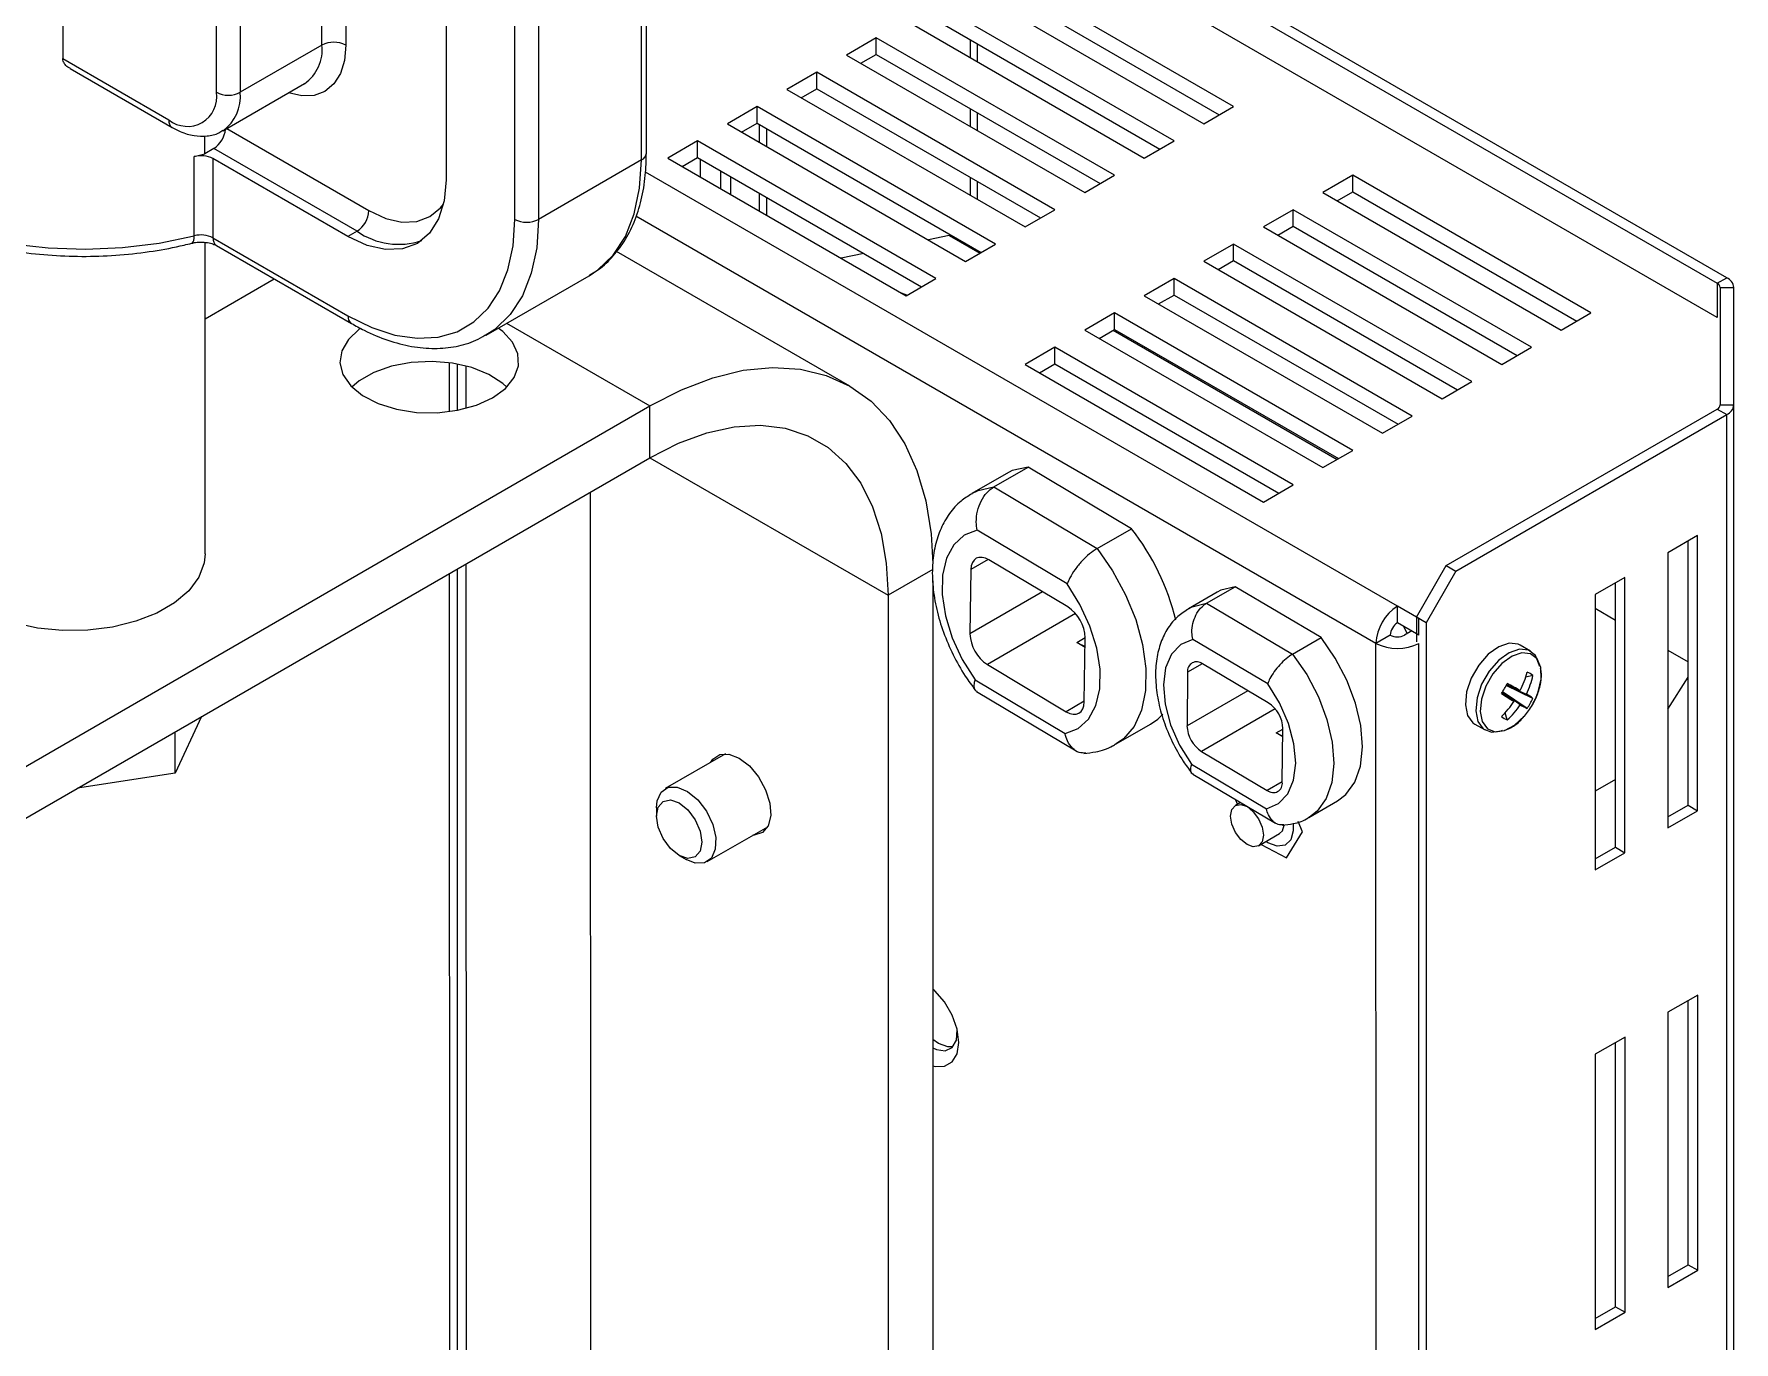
# Model space of a CAD drawing. Extents: x 12.3 to 108.7, y 1.1 to 80.4.
# Drawn here: x 76.82 to 81.87, y 13.63 to 17.52 of the extents above; entities that cross this region are included whole.
import ezdxf

# ---------------------------------------------------------------- set-up
doc = ezdxf.new("R2010")
doc.units = 0
doc.header["$MEASUREMENT"] = 0
doc.layers.add('OBJECT', color=7, linetype='CONTINUOUS')

msp = doc.modelspace()

# ---------------------------------------------------------------- linework, layer by layer
at = {"layer": 'OBJECT'}
for p, q in [((78.6235, 17.1418), (78.623, 20.0857)), ((78.6381, 17.1622), (78.6377, 20.1061)), ((78.0432, 20.0269), (78.0436, 17.083)), ((77.6752, 17.4826), (77.6748, 19.9463)), ((77.7456, 19.9463), (77.7459, 17.4826)), ((78.2473, 16.9654), (78.2468, 19.9093)), ((78.3176, 19.9093), (78.318, 16.9655)), ((77.362, 17.3425), (77.3616, 19.8063)), ((77.4323, 19.8063), (77.4327, 17.3426)), ((79.6208, 18.043), (81.8164, 16.7759)), ((81.8447, 16.7922), (79.6491, 18.0593)), ((81.8165, 16.6738), (79.6361, 17.932)), ((80.381, 17.3002), (79.6739, 17.7082)), ((76.9059, 17.6213), (76.9059, 17.4424)), ((79.5855, 17.6572), (80.2926, 17.2491)), ((79.6739, 17.6592), (80.3385, 17.2757)), ((80.2042, 17.1981), (79.4971, 17.6062)), ((79.4087, 17.5551), (80.1158, 17.1471)), ((79.4971, 17.5572), (80.1618, 17.1736)), ((77.6752, 17.4826), (77.4327, 17.3426)), ((79.3203, 17.5041), (79.2319, 17.4531)), ((80.0274, 17.0961), (79.3203, 17.5041)), ((79.3203, 17.4551), (79.3203, 17.5041)), ((79.5996, 17.445), (79.5996, 17.498)), ((79.6209, 17.4327), (79.6208, 17.4858)), ((76.9059, 17.4424), (77.2206, 17.2608)), ((76.9282, 17.4127), (77.2309, 17.2379)), ((79.2319, 17.4531), (79.939, 17.045)), ((79.2744, 17.4286), (79.3203, 17.4551)), ((79.3203, 17.4551), (79.985, 17.0716)), ((77.3809, 17.2281), (77.6234, 17.3681)), ((79.1435, 17.4021), (79.0551, 17.351)), ((79.8506, 16.994), (79.1435, 17.4021)), ((79.1435, 17.3531), (79.1435, 17.4021)), ((79.0551, 17.351), (79.7623, 16.943)), ((79.0976, 17.3265), (79.1435, 17.3531)), ((79.1435, 17.3531), (79.8082, 16.9695)), ((78.9668, 17.3), (78.8784, 17.249)), ((79.6739, 16.892), (78.9668, 17.3)), ((78.9668, 17.251), (78.9668, 17.3)), ((79.5997, 17.2409), (79.5997, 17.2939)), ((79.6209, 17.2286), (79.6209, 17.2817)), ((80.2926, 17.2491), (80.381, 17.3002)), ((77.3271, 17.1601), (77.3271, 17.213)), ((77.3927, 17.2349), (77.8146, 16.9914)), ((78.8784, 17.249), (79.5855, 16.8409)), ((78.9208, 17.2245), (78.9668, 17.251)), ((78.9668, 17.251), (79.6314, 16.8675)), ((78.974, 17.1938), (78.974, 17.2469)), ((78.9952, 17.1816), (78.9952, 17.2346)), ((77.354, 17.1756), (77.3271, 17.1601)), ((77.7792, 16.9302), (77.354, 17.1756)), ((78.79, 17.198), (78.7016, 17.1469)), ((79.4971, 16.7899), (78.79, 17.198)), ((78.79, 17.149), (78.79, 17.198)), ((80.1158, 17.1471), (80.2042, 17.1981)), ((77.2964, 16.9167), (77.2964, 17.1518)), ((77.3518, 17.1458), (77.3518, 16.9106)), ((77.7524, 16.9147), (77.3518, 17.1458)), ((78.6235, 17.1418), (78.318, 16.9655)), ((80.8671, 15.8177), (78.6353, 17.1056)), ((78.7016, 17.1469), (79.4087, 16.7389)), ((78.744, 17.1224), (78.79, 17.149)), ((78.79, 17.149), (79.4546, 16.7654)), ((78.7989, 17.0908), (78.7989, 17.1438)), ((78.8591, 17.0561), (78.859, 17.1091)), ((78.8873, 17.0928), (78.8873, 17.0397)), ((79.5997, 17.0368), (79.5997, 17.0898)), ((79.6209, 17.0245), (79.6209, 17.0776)), ((79.939, 17.045), (80.0274, 17.0961)), ((80.7345, 17.0961), (80.6461, 17.0451)), ((81.4416, 16.6881), (80.7345, 17.0961)), ((80.7345, 17.0471), (80.7345, 17.0961)), ((78.974, 16.9897), (78.974, 17.0428)), ((78.9952, 16.9775), (78.9952, 17.0305)), ((80.6461, 17.0451), (81.3532, 16.637)), ((80.6886, 17.0206), (80.7345, 17.0471)), ((80.7345, 17.0471), (81.3992, 16.6636)), ((80.8035, 15.7074), (78.6072, 16.9749)), ((79.7623, 16.943), (79.8506, 16.994)), ((80.5578, 16.9941), (80.4694, 16.943)), ((81.2649, 16.586), (80.5578, 16.9941)), ((80.5578, 16.9451), (80.5578, 16.9941)), ((77.3518, 16.9106), (77.7524, 16.6795)), ((77.7792, 16.9302), (77.7524, 16.9147)), ((79.5371, 16.9175), (79.4752, 16.9045)), ((79.5371, 16.9175), (79.6276, 16.8653)), ((80.4694, 16.943), (81.1765, 16.535)), ((80.5118, 16.9186), (80.5578, 16.9451)), ((80.5578, 16.9451), (81.2224, 16.5615)), ((77.3284, 15.973), (77.3283, 16.8969)), ((77.3622, 16.8877), (77.7628, 16.6566)), ((79.2421, 16.4707), (78.5494, 16.8704)), ((79.2834, 16.8642), (79.216, 16.8501)), ((79.5855, 16.8409), (79.6739, 16.892)), ((79.5997, 16.8814), (79.5997, 16.8857)), ((79.6209, 16.8691), (79.6209, 16.8735)), ((80.381, 16.892), (80.2926, 16.841)), ((81.0881, 16.484), (80.381, 16.892)), ((80.381, 16.843), (80.381, 16.892)), ((80.2926, 16.841), (80.9997, 16.4329)), ((80.335, 16.8165), (80.381, 16.843)), ((80.381, 16.843), (81.0456, 16.4595)), ((77.3283, 16.6702), (77.5337, 16.7888)), ((78.1626, 16.622), (78.4681, 16.7983)), ((79.4087, 16.7389), (79.4971, 16.7899)), ((80.2042, 16.79), (80.1158, 16.7389)), ((80.9113, 16.3819), (80.2042, 16.79)), ((80.2042, 16.741), (80.2042, 16.79)), ((81.8164, 16.7759), (81.8447, 16.7922)), ((81.8164, 16.7759), (81.8165, 16.6738)), ((81.8252, 16.7636), (81.8252, 16.4147)), ((81.8252, 16.7636), (81.8652, 16.7636)), ((81.8652, 16.4147), (81.8652, 16.7636)), ((81.866, 11.2311), (81.8652, 16.7636)), ((79.4114, 16.7404), (79.3951, 16.7467)), ((80.1158, 16.7389), (80.8229, 16.3309)), ((80.1583, 16.7144), (80.2042, 16.741)), ((80.2042, 16.741), (80.8689, 16.3574)), ((78.2233, 16.657), (78.6482, 16.4118)), ((80.0274, 16.6879), (79.939, 16.6369)), ((80.7345, 16.2799), (80.0274, 16.6879)), ((80.0274, 16.6389), (80.0274, 16.6879)), ((81.3532, 16.637), (81.4416, 16.6881)), ((79.939, 16.6369), (80.6461, 16.2288)), ((79.9815, 16.6124), (80.0274, 16.6389)), ((80.0236, 16.6367), (80.6883, 16.2532)), ((80.0274, 16.6389), (80.6921, 16.2554)), ((79.8506, 16.5859), (79.7623, 16.5348)), ((80.5578, 16.1778), (79.8506, 16.5859)), ((79.8507, 16.5369), (79.8506, 16.5859)), ((81.1765, 16.535), (81.2649, 16.586)), ((78.053, 16.5403), (78.053, 16.395)), ((78.0761, 16.5366), (78.0761, 16.3987)), ((78.1024, 16.5308), (78.1025, 16.4045)), ((79.7623, 16.5348), (80.4694, 16.1268)), ((79.8047, 16.5103), (79.8507, 16.5369)), ((79.8507, 16.5369), (80.5153, 16.1533)), ((80.9997, 16.4329), (81.0881, 16.484)), ((76.1026, 14.9423), (78.6482, 16.4118)), ((78.6482, 16.2583), (78.6482, 16.4118)), ((81.0121, 15.9381), (81.8164, 16.4025)), ((81.8164, 16.4025), (81.8447, 16.3862)), ((81.8252, 16.4147), (81.8652, 16.4147)), ((81.866, 10.8822), (81.8652, 16.4147)), ((80.8229, 16.3309), (80.9113, 16.3819)), ((81.0403, 15.9218), (81.8447, 16.3862)), ((81.8455, 10.8536), (81.8447, 16.3862)), ((76.1026, 14.7888), (78.6482, 16.2583)), ((78.6479, 16.2582), (79.3554, 15.8499)), ((80.6461, 16.2288), (80.7345, 16.2799)), ((79.7056, 16.2108), (79.6037, 16.152)), ((79.6693, 16.1716), (79.7712, 16.2304)), ((80.0777, 16.0475), (79.7712, 16.2304)), ((78.4716, 16.1563), (78.4723, 11.0278)), ((79.6693, 16.1716), (79.9759, 15.9887)), ((80.4694, 16.1268), (80.5578, 16.1778)), ((79.9759, 15.9887), (80.0777, 16.0475)), ((79.8872, 15.8836), (79.62, 16.043)), ((81.7581, 16.0274), (81.6697, 15.9764)), ((81.7299, 15.2272), (81.7298, 16.0111)), ((81.7582, 15.2108), (81.7581, 16.0274)), ((79.6529, 15.9562), (79.6011, 15.9264)), ((79.8888, 15.8155), (79.6546, 15.9552)), ((81.6697, 15.9764), (81.6698, 15.1598)), ((78.0531, 15.9147), (78.0536, 12.1134)), ((78.0762, 15.9281), (78.0767, 12.1216)), ((78.1025, 15.9433), (78.1031, 12.0848)), ((79.4883, 15.9266), (79.3554, 15.8499)), ((79.6011, 15.9264), (79.5983, 15.7359)), ((80.9237, 15.785), (81.0121, 15.9381)), ((81.0403, 15.9218), (80.952, 15.7687)), ((81.0121, 15.9381), (81.0403, 15.9218)), ((81.5424, 15.9029), (81.454, 15.8519)), ((81.5425, 15.0863), (81.5424, 15.9029)), ((79.3554, 15.8499), (79.3562, 10.4912)), ((79.4883, 15.8932), (79.489, 11.5682)), ((79.8137, 15.8603), (79.5983, 15.7359)), ((80.3317, 15.8593), (80.2468, 15.8103)), ((80.3005, 15.8266), (80.3854, 15.8755)), ((80.6408, 15.7244), (80.3854, 15.8755)), ((81.454, 15.8519), (81.4542, 15.0353)), ((81.5143, 15.1026), (81.5141, 15.8866)), ((79.9119, 15.7955), (79.6501, 15.6443)), ((80.3005, 15.8266), (80.556, 15.6754)), ((80.9307, 15.7809), (80.8671, 15.8177)), ((80.8671, 15.7687), (80.8671, 15.8177)), ((81.454, 15.8113), (81.5142, 15.7766)), ((80.9308, 15.7319), (80.8671, 15.7687)), ((80.884, 15.7589), (80.8959, 15.7363)), ((80.9096, 15.7442), (80.8883, 15.7319)), ((80.952, 15.7687), (80.9237, 15.785)), ((80.9237, 15.785), (80.9237, 15.7115)), ((80.9308, 15.7319), (80.9307, 15.7809)), ((80.952, 15.7687), (80.9528, 10.4403)), ((79.9156, 15.71), (79.9405, 15.7243)), ((79.9401, 15.6954), (79.9156, 15.71)), ((79.9156, 15.71), (79.9401, 15.6979)), ((79.9377, 15.5334), (79.9405, 15.7239)), ((80.4823, 15.5875), (80.2597, 15.7193)), ((80.556, 15.6754), (80.6408, 15.7244)), ((80.8459, 15.7319), (80.8035, 15.7074)), ((80.8042, 10.526), (80.8035, 15.7074)), ((80.9315, 10.526), (80.9308, 15.7074)), ((81.2623, 15.6841), (81.2316, 15.7018)), ((79.6501, 15.6443), (79.8842, 15.5046)), ((80.2876, 15.6468), (80.2443, 15.6218)), ((80.4839, 15.5307), (80.2887, 15.6462)), ((81.6697, 15.6868), (81.7299, 15.6521)), ((79.6135, 15.599), (79.8807, 15.4396)), ((80.2443, 15.6218), (80.2426, 15.4628)), ((81.2693, 15.6123), (81.2479, 15.6072)), ((81.6698, 15.512), (81.7299, 15.6073)), ((79.6183, 15.5641), (79.9132, 15.3881)), ((80.4228, 15.5668), (80.2426, 15.4628)), ((81.1781, 15.5621), (81.2133, 15.5354)), ((81.2317, 15.5248), (81.179, 15.5635)), ((81.2522, 15.5143), (81.1793, 15.564)), ((81.2693, 15.544), (81.1898, 15.5823)), ((81.1901, 15.5828), (81.25, 15.5566)), ((81.2316, 15.5672), (81.1909, 15.5842)), ((77.3174, 15.4901), (77.2397, 15.3226)), ((79.9377, 15.5355), (79.8842, 15.5046)), ((80.5044, 15.5126), (80.2859, 15.3865)), ((81.1931, 15.4802), (81.1867, 15.5012)), ((81.2443, 15.4918), (81.256, 15.5067)), ((77.2397, 15.3226), (77.2397, 15.4452)), ((80.0327, 15.4089), (80.1345, 15.4677)), ((80.5072, 15.4415), (80.5271, 15.4531)), ((80.5269, 15.4299), (80.5072, 15.4415)), ((80.5072, 15.4415), (80.5269, 15.4319)), ((80.5254, 15.2954), (80.5272, 15.4544)), ((81.0967, 15.468), (81.1273, 15.4503)), ((78.8731, 15.3799), (78.6939, 15.2765)), ((80.2556, 15.3485), (80.4783, 15.2167)), ((80.2859, 15.3865), (80.481, 15.271)), ((77.2397, 15.3226), (76.9495, 15.2777)), ((80.2599, 15.3192), (80.5057, 15.1737)), ((80.5254, 15.2967), (80.481, 15.271)), ((81.5142, 15.3039), (81.4541, 15.2692)), ((80.3858, 15.2446), (80.3921, 15.2297)), ((80.6043, 15.1911), (80.6891, 15.24)), ((78.668, 15.2192), (78.668, 15.1949)), ((80.4017, 15.2352), (80.3862, 15.2263)), ((81.6698, 15.1925), (81.7299, 15.2272)), ((81.6698, 15.1598), (81.7582, 15.2108)), ((81.7299, 15.2272), (81.7582, 15.2108)), ((78.8189, 15.06), (78.9981, 15.1634)), ((80.4552, 15.1068), (80.5175, 15.1427)), ((80.5174, 15.1427), (80.5175, 15.1427)), ((80.5376, 15.0714), (80.5849, 15.1485)), ((80.5849, 15.1485), (80.5724, 15.1783)), ((80.4626, 15.111), (80.5376, 15.0714)), ((80.4829, 15.1155), (80.4768, 15.1193)), ((81.4542, 15.0679), (81.5143, 15.1026)), ((81.4542, 15.0353), (81.5425, 15.0863)), ((81.5143, 15.1026), (81.5425, 15.0863)), ((78.7354, 15.0783), (78.7564, 15.0661)), ((79.494, 14.6771), (79.4885, 14.6807)), ((81.7583, 14.6637), (81.6699, 14.6127)), ((81.7301, 13.8634), (81.73, 14.6474)), ((81.7584, 13.8471), (81.7583, 14.6637)), ((81.6699, 14.6127), (81.67, 13.7961)), ((79.5055, 14.52), (79.4885, 14.5321)), ((81.5426, 14.5392), (81.4542, 14.4882)), ((81.5428, 13.7226), (81.5426, 14.5392)), ((81.4542, 14.4882), (81.4544, 13.6716)), ((81.5145, 13.7389), (81.5143, 14.5229)), ((81.67, 13.8287), (81.7301, 13.8634)), ((81.67, 13.7961), (81.7584, 13.8471)), ((81.7301, 13.8634), (81.7584, 13.8471)), ((81.4544, 13.7042), (81.5145, 13.7389)), ((81.5145, 13.7389), (81.5428, 13.7226)), ((81.4544, 13.6716), (81.5428, 13.7226))]:
    msp.add_line(p, q, dxfattribs=at)
at = {"layer": 'OBJECT', "flags": 128}
for points in [[(77.7459, 17.4826), (77.7419, 17.4371), (77.7298, 17.3981), (77.7102, 17.3671), (77.6838, 17.3452), (77.6517, 17.3333), (77.615, 17.3318), (77.5759, 17.3406)], [(76.1485, 17.3494), (76.1516, 17.3084), (76.1687, 17.2451), (76.2004, 17.1838), (76.2463, 17.1255), (76.3053, 17.0713), (76.3764, 17.0223), (76.4584, 16.9792), (76.5498, 16.9429), (76.6488, 16.9141), (76.7536, 16.8932), (76.8623, 16.8807), (76.973, 16.8768), (77.0836, 16.8816), (77.1921, 16.895), (77.2964, 16.9167)], [(78.4681, 16.7983), (78.494, 16.8155), (78.5393, 16.8593), (78.5756, 16.915), (78.602, 16.9816), (78.6181, 17.0578), (78.6235, 17.1418)], [(78.0436, 17.083), (78.038, 17.0206), (78.0215, 16.967), (77.9946, 16.9244), (77.9583, 16.8943), (77.9142, 16.8779), (77.8638, 16.8759), (77.8092, 16.8883), (77.7524, 16.9147)], [(77.8146, 16.9914), (77.8645, 16.9683), (77.9125, 16.9574), (77.9568, 16.9592), (77.9956, 16.9735), (78.0274, 17), (78.036, 17.011)], [(77.7524, 16.6795), (77.8228, 16.6446), (77.8918, 16.6221), (77.958, 16.6125), (78.02, 16.6158), (78.0765, 16.632), (78.1264, 16.6609), (78.1688, 16.7017), (78.2026, 16.7538), (78.2273, 16.816), (78.2423, 16.887), (78.2473, 16.9654)], [(78.318, 16.9655), (78.3126, 16.8814), (78.2965, 16.8053), (78.2701, 16.7387), (78.2339, 16.6829), (78.1885, 16.6391), (78.16, 16.6205)], [(77.2886, 16.8946), (77.2905, 16.8955), (77.293, 16.8984), (77.2949, 16.903), (77.296, 16.9092), (77.2964, 16.9167)], [(77.7895, 16.642), (77.7858, 16.6394), (77.7535, 16.6091), (77.7341, 16.5754), (77.7287, 16.5399), (77.7376, 16.5047), (77.7604, 16.4717), (77.7957, 16.4425), (77.8418, 16.4189), (77.8961, 16.402), (77.9556, 16.3928), (78.0172, 16.3918), (78.0776, 16.399), (78.1335, 16.414), (78.1818, 16.4361)], [(78.1818, 16.4361), (78.2201, 16.464), (78.2461, 16.4962), (78.2586, 16.5311), (78.2568, 16.5666), (78.2408, 16.601), (78.2116, 16.6323), (78.1981, 16.6425)], [(78.2239, 16.4677), (78.2116, 16.4788), (78.1706, 16.5054), (78.1201, 16.5258), (78.0628, 16.5389), (78.0018, 16.5441), (77.9404, 16.541), (77.8819, 16.5298), (77.8294, 16.5111), (77.7858, 16.4859), (77.7643, 16.4676)], [(78.6482, 16.4118), (78.7422, 16.46), (78.8351, 16.4954), (78.9256, 16.5176), (79.0127, 16.5262), (79.0951, 16.5211), (79.1719, 16.5025), (79.2422, 16.4706), (79.305, 16.4257), (79.3595, 16.3685), (79.4051, 16.2995), (79.4412, 16.2198), (79.4672, 16.1304), (79.483, 16.0322), (79.4882, 15.9429)], [(78.6482, 16.2583), (78.7334, 16.3016), (78.8174, 16.3323), (78.8989, 16.35), (78.9768, 16.3545), (79.0499, 16.3456), (79.1171, 16.3236), (79.1775, 16.2888), (79.2302, 16.2415), (79.2744, 16.1826), (79.3094, 16.1129), (79.3348, 16.0335), (79.3502, 15.9454), (79.3554, 15.8499)], [(79.7712, 16.2304), (79.7241, 16.2198), (79.7056, 16.2108)], [(79.6039, 16.1521), (79.6223, 16.161), (79.6693, 16.1716)], [(79.62, 16.043), (79.5812, 16.0281), (79.5501, 16), (79.5283, 15.96), (79.5167, 15.9099), (79.5158, 15.852), (79.5258, 15.7891), (79.5461, 15.724), (79.5757, 15.6596), (79.6135, 15.599)], [(77.3284, 15.973), (77.3256, 15.9459), (77.3097, 15.9036), (77.2801, 15.8637), (77.238, 15.8278), (77.1849, 15.7972), (77.1227, 15.7728), (77.0537, 15.7558), (76.9803, 15.7466), (76.9052, 15.7455), (76.8312, 15.7527), (76.7608, 15.7678), (76.6967, 15.7904), (76.6411, 15.8195), (76.5961, 15.8542), (76.5633, 15.8932), (76.5439, 15.9351), (76.5384, 15.9729)], [(79.6546, 15.9552), (79.6443, 15.9602), (79.6344, 15.9626), (79.6252, 15.9625), (79.6172, 15.9597), (79.6105, 15.9545), (79.6055, 15.947), (79.6023, 15.9375), (79.6011, 15.9264)], [(79.9759, 15.9887), (80.0218, 15.9226), (80.0605, 15.8514), (80.0905, 15.7777), (80.1108, 15.704), (80.1206, 15.6331), (80.1197, 15.5675), (80.1079, 15.5094), (80.0859, 15.4611), (80.0542, 15.4242), (80.0325, 15.4088)], [(79.8807, 15.4396), (79.9195, 15.4545), (79.9505, 15.4826), (79.9724, 15.5226), (79.984, 15.5727), (79.9848, 15.6305), (79.9749, 15.6935), (79.9546, 15.7586), (79.9249, 15.823), (79.8872, 15.8836)], [(80.3854, 15.8755), (80.3427, 15.8649), (80.3317, 15.8593)], [(80.245, 15.8092), (80.2578, 15.8159), (80.3005, 15.8266)], [(80.2597, 15.7193), (80.2238, 15.7043), (80.1964, 15.6755), (80.1791, 15.6347), (80.1728, 15.5841), (80.1779, 15.5268), (80.1941, 15.4661), (80.2206, 15.4055), (80.2556, 15.3485)], [(80.6891, 15.24), (80.7136, 15.2587), (80.7403, 15.2955), (80.7571, 15.3434), (80.7632, 15.4001), (80.7584, 15.4633), (80.7428, 15.5302), (80.7173, 15.598), (80.6828, 15.6636), (80.6408, 15.7244)], [(81.2316, 15.7018), (81.2258, 15.7047), (81.1988, 15.7077), (81.1681, 15.6973), (81.1369, 15.6749), (81.1087, 15.6426), (81.0864, 15.6041), (81.0726, 15.5636), (81.0688, 15.5253), (81.0752, 15.4935), (81.0913, 15.4716), (81.0967, 15.468)], [(80.556, 15.6754), (80.5979, 15.6147), (80.6324, 15.549), (80.658, 15.4812), (80.6735, 15.4143), (80.6783, 15.3511), (80.6722, 15.2944), (80.6554, 15.2466), (80.6287, 15.2097), (80.6061, 15.1921)], [(81.2889, 15.64), (81.2882, 15.6438), (81.2768, 15.671), (81.2565, 15.687), (81.2295, 15.6899), (81.1988, 15.6796), (81.1676, 15.6571), (81.1393, 15.6249), (81.1171, 15.5864), (81.1033, 15.5459), (81.0994, 15.5076), (81.1059, 15.4758), (81.122, 15.4539), (81.146, 15.4443), (81.1752, 15.448), (81.1789, 15.4493)], [(81.2778, 15.5445), (81.2852, 15.5633), (81.2938, 15.6014), (81.2925, 15.6353), (81.2816, 15.6612), (81.2623, 15.6764), (81.2365, 15.6793), (81.2072, 15.6695), (81.1774, 15.648), (81.1505, 15.6173), (81.1293, 15.5806), (81.1162, 15.5419), (81.1125, 15.5054), (81.1186, 15.4751), (81.134, 15.4542), (81.1569, 15.445), (81.1848, 15.4486), (81.2147, 15.4644), (81.2434, 15.4909), (81.2443, 15.4918)], [(80.4783, 15.2167), (80.5141, 15.2318), (80.5415, 15.2605), (80.5589, 15.3014), (80.5652, 15.3519), (80.5601, 15.4092), (80.5438, 15.47), (80.5174, 15.5306), (80.4823, 15.5875)], [(79.8842, 15.5046), (79.8945, 15.4996), (79.9044, 15.4972), (79.9136, 15.4973), (79.9217, 15.5), (79.9283, 15.5053), (79.9334, 15.5128), (79.9365, 15.5223), (79.9377, 15.5334)], [(80.1345, 15.4677), (80.156, 15.4829), (80.1704, 15.4969)], [(78.8291, 15.3545), (78.8351, 15.3634), (78.856, 15.3775), (78.8832, 15.3788), (78.9136, 15.3671)], [(78.9136, 15.3671), (78.944, 15.3437), (78.9711, 15.3111), (78.992, 15.2728), (79.0044, 15.2331), (79.007, 15.1961), (78.9994, 15.166), (78.9825, 15.1459), (78.9582, 15.138), (78.9541, 15.138)], [(78.668, 15.2192), (78.6701, 15.2401), (78.6819, 15.2661), (78.7026, 15.2803), (78.7299, 15.2809), (78.7603, 15.2679), (78.7903, 15.243)], [(78.7612, 15.213), (78.783, 15.1835), (78.7976, 15.1499), (78.8028, 15.1172), (78.7976, 15.0904), (78.783, 15.0736), (78.7612, 15.0693), (78.7354, 15.0783), (78.7096, 15.0991), (78.6878, 15.1286), (78.6732, 15.1622), (78.668, 15.195), (78.6732, 15.2218), (78.6878, 15.2386), (78.7096, 15.2428), (78.7354, 15.2338), (78.7612, 15.213)], [(78.7903, 15.243), (78.8162, 15.209), (78.8348, 15.1701), (78.8441, 15.1309), (78.8427, 15.0963), (78.831, 15.0703), (78.8102, 15.0562), (78.783, 15.0555), (78.7564, 15.0661)], [(80.4207, 15.1102), (80.402, 15.1252), (80.3862, 15.1466), (80.3756, 15.171), (80.3719, 15.1947), (80.3756, 15.2141), (80.3862, 15.2263), (80.402, 15.2294), (80.4207, 15.2229), (80.4393, 15.2078), (80.4552, 15.1865), (80.4658, 15.1621), (80.4695, 15.1384), (80.4658, 15.1189), (80.4552, 15.1068), (80.4394, 15.1037), (80.4207, 15.1102)], [(80.5575, 15.1716), (80.5579, 15.1511), (80.5503, 15.1248), (80.5337, 15.1089), (80.5101, 15.1056), (80.4829, 15.1155)], [(80.5174, 15.1427), (80.5261, 15.1514), (80.5313, 15.1676)], [(79.4886, 14.4535), (79.4947, 14.452), (79.5232, 14.4524), (79.5458, 14.4654), (79.5603, 14.4899), (79.5653, 14.5235), (79.5603, 14.5629), (79.5457, 14.6041), (79.5231, 14.6433), (79.4946, 14.6765), (79.4885, 14.6821)], [(79.4886, 14.5069), (79.4995, 14.502), (79.5253, 14.4987), (79.5457, 14.5084), (79.5581, 14.5299), (79.5606, 14.5603), (79.5605, 14.562)], [(79.5479, 14.5106), (79.5327, 14.5102), (79.5055, 14.52)]]:
    msp.add_lwpolyline(points, dxfattribs=at)
at = {"layer": 'OBJECT'}
for centre, radius, start, end in [((77.5527, 17.469), 0.1233, 305.0159, 6.3096), ((77.7106, 17.4143), 0.0769, 62.6204, 117.3905), ((77.2758, 17.3285), 0.0873, 230.8134, 9.231), ((77.3973, 17.4108), 0.0769, 242.6206, 297.3917), ((77.3072, 17.3303), 0.1261, 306.1077, 5.5941), ((77.2444, 17.2578), 0.024, 172.7577, 235.964), ((77.3119, 17.2409), 0.0777, 302.791, 354.0629), ((77.0069, 18.2951), 1.1794, 284.2062, 285.7526), ((78.6133, 17.1646), 0.0249, 294.09, 354.5889), ((77.3162, 17.0763), 0.0781, 62.8849, 104.7235), ((77.7378, 16.9949), 0.0768, 302.6067, 357.4048), ((78.2826, 17.0337), 0.0769, 242.6194, 297.3929), ((77.3162, 16.8411), 0.0781, 62.8849, 104.7235), ((77.3763, 16.9079), 0.0246, 173.6353, 235.072), ((77.9021, 17.1049), 0.2136, 234.8788, 288.9031), ((81.8102, 16.7621), 0.0151, 5.6946, 65.6374), ((81.8302, 16.7601), 0.0352, 5.6963, 65.6367), ((77.7774, 16.677), 0.0252, 174.3918, 234.3009), ((81.8102, 16.4162), 0.0151, 294.3734, 354.3013), ((81.8302, 16.4182), 0.0352, 294.3742, 354.3001), ((79.5176, 15.6073), 0.7124, 13.7045, 38.1637), ((79.8263, 15.7198), 0.1143, 2.044, 56.8432), ((80.9416, 15.7012), 0.1383, 122.6063, 177.405), ((80.892, 15.7298), 0.0461, 122.6067, 177.4049), ((79.7126, 15.74), 0.1143, 182.0442, 236.843), ((80.8671, 15.8303), 0.1384, 242.6195, 297.3918), ((80.8671, 15.7729), 0.0461, 242.6197, 297.391), ((80.2712, 15.6255), 0.0271, 49.5689, 187.9613), ((80.9789, 15.6928), 0.2822, 333.5555, 345.4988), ((81.0254, 15.6656), 0.2496, 334.1049, 347.6728), ((81.2062, 15.5227), 0.1096, 54.8185, 65.1708), ((80.5045, 15.9657), 0.7854, 328.7564, 331.2548), ((82.0358, 16.9138), 1.6051, 237.6086, 239.1753), ((80.4531, 14.1731), 1.5967, 60.8175, 62.3924), ((81.1358, 15.36), 0.2273, 54.0213, 59.8349), ((81.0801, 15.6334), 0.2093, 325.3123, 334.699), ((81.0766, 15.6354), 0.2208, 330.0057, 335.6833), ((80.432, 15.4508), 0.0953, 2.1893, 56.9835), ((80.978, 15.6914), 0.2823, 314.5147, 326.4542), ((81.2391, 15.5797), 0.1097, 234.8229, 245.1664), ((81.0249, 15.6647), 0.2497, 312.3404, 325.9053), ((81.3455, 15.7232), 0.2288, 240.1583, 245.9341), ((81.0766, 15.6354), 0.2208, 324.3391, 330.0057), ((80.3378, 15.4664), 0.0953, 182.1889, 236.9842), ((80.4986, 15.2917), 0.0271, 229.5679, 7.9618)]:
    msp.add_arc(centre, radius, start, end, dxfattribs=at)
for points, knots in [([(76.9284, 17.4131), (76.9271, 17.4137), (76.9209, 17.4163), (76.9133, 17.4238), (76.9068, 17.4336), (76.9062, 17.4398), (76.9059, 17.4424)], [0, 0, 0, 0, 0.097558, 0.48119, 0.77718, 1, 1, 1, 1]), ([(76.149, 17.3624), (76.1489, 17.3618), (76.1459, 17.3408), (76.1515, 17.2987), (76.1667, 17.2381), (76.1953, 17.1794), (76.235, 17.1236), (76.286, 17.0711), (76.3476, 17.0228), (76.4188, 16.9794), (76.4986, 16.9418), (76.5854, 16.9104), (76.6779, 16.8857), (76.7746, 16.8681), (76.8742, 16.8576), (76.9752, 16.8545), (77.0761, 16.8587), (77.1735, 16.8701), (77.2439, 16.8836), (77.281, 16.8927), (77.2886, 16.8946)], [0, 0, 0, 0, 0.001682, 0.060966, 0.12004, 0.179474, 0.239787, 0.301098, 0.363188, 0.425715, 0.488393, 0.551031, 0.613582, 0.676046, 0.738444, 0.800806, 0.863167, 0.925555, 0.984744, 1, 1, 1, 1]), ([(77.2309, 17.2379), (77.2388, 17.2338), (77.2599, 17.2225), (77.2948, 17.2123), (77.3337, 17.2114), (77.3635, 17.2174), (77.3771, 17.2271), (77.3808, 17.2297)], [0, 0, 0, 0, 0.157872, 0.4227455, 0.672053, 0.9108526, 1, 1, 1, 1]), ([(78.4706, 16.8015), (78.4771, 16.8049), (78.5012, 16.8176), (78.536, 16.8505), (78.5738, 16.8989), (78.6032, 16.9567), (78.6242, 17.0226), (78.6361, 17.0915), (78.6375, 17.14), (78.6381, 17.1622)], [0, 0, 0, 0, 0.058673, 0.215811, 0.373244, 0.532858, 0.695454, 0.860625, 1, 1, 1, 1]), ([(77.2886, 16.8946), (77.2924, 16.8954), (77.3022, 16.8976), (77.3204, 16.8984), (77.3397, 16.8962), (77.3542, 16.8919), (77.3599, 16.889), (77.3622, 16.8877)], [0, 0, 0, 0, 0.152747, 0.388939, 0.63451, 0.849155, 1, 1, 1, 1]), ([(77.7628, 16.6566), (77.7752, 16.6497), (77.8112, 16.6298), (77.8712, 16.605), (77.9413, 16.5866), (78.0094, 16.5803), (78.0735, 16.5869), (78.1239, 16.6007), (78.1501, 16.6164), (78.1588, 16.6216)], [0, 0, 0, 0, 0.088923, 0.257309, 0.425741, 0.593034, 0.757875, 0.919337, 1, 1, 1, 1]), ([(79.6045, 16.1512), (79.5933, 16.1444), (79.5676, 16.1289), (79.5364, 16.0932), (79.5107, 16.0484), (79.4937, 15.9967), (79.4857, 15.9387), (79.4872, 15.8752), (79.4983, 15.8082), (79.5185, 15.7401), (79.5474, 15.6734), (79.5795, 15.6153), (79.604, 15.5823), (79.6141, 15.5686)], [0, 0, 0, 0, 0.067845, 0.154525, 0.241773, 0.332235, 0.427266, 0.526286, 0.627293, 0.728278, 0.828852, 0.929216, 1, 1, 1, 1]), ([(79.62, 16.043), (79.62, 16.0432), (79.6182, 16.0509), (79.6162, 16.0696), (79.6195, 16.0997), (79.6306, 16.13), (79.6476, 16.156), (79.6621, 16.1664), (79.6693, 16.1716)], [0, 0, 0, 0, 0.003688, 0.169181, 0.38348, 0.590872, 0.795386, 1, 1, 1, 1]), ([(79.9759, 15.9887), (79.9682, 15.9837), (79.953, 15.9738), (79.9299, 15.9514), (79.9096, 15.9266), (79.8952, 15.9031), (79.8891, 15.8893), (79.8872, 15.8837), (79.8872, 15.8836)], [0, 0, 0, 0, 0.2046146, 0.409128, 0.6165183, 0.8308204, 0.9963134, 1, 1, 1, 1]), ([(80.2445, 15.8082), (80.233, 15.8004), (80.2088, 15.7841), (80.1815, 15.7479), (80.1614, 15.7045), (80.1502, 15.6545), (80.1481, 15.5987), (80.1555, 15.5386), (80.1722, 15.4765), (80.1977, 15.4153), (80.2262, 15.3634), (80.2478, 15.3344), (80.2563, 15.323)], [0, 0, 0, 0, 0.0863289, 0.1813973, 0.2780581, 0.3793878, 0.4861831, 0.596582, 0.7077179, 0.818439, 0.9288981, 1, 1, 1, 1]), ([(80.2597, 15.7193), (80.2596, 15.7194), (80.2582, 15.7259), (80.2564, 15.7415), (80.2591, 15.7666), (80.2683, 15.7919), (80.2824, 15.8135), (80.2945, 15.8222), (80.3005, 15.8266)], [0, 0, 0, 0, 0.003688, 0.169182, 0.383482, 0.590873, 0.795386, 1, 1, 1, 1]), ([(80.556, 15.6754), (80.5496, 15.6712), (80.5369, 15.6629), (80.5178, 15.6443), (80.5009, 15.6235), (80.4889, 15.6039), (80.4839, 15.5923), (80.4824, 15.5876), (80.4823, 15.5875)], [0, 0, 0, 0, 0.2046142, 0.409129, 0.616516, 0.8308199, 0.9963121, 1, 1, 1, 1]), ([(79.6135, 15.599), (79.6134, 15.5989), (79.6115, 15.5933), (79.6092, 15.5817), (79.6107, 15.5693), (79.6168, 15.5662), (79.6189, 15.5651)], [0, 0, 0, 0, 0.007348, 0.337225, 0.764393, 1, 1, 1, 1]), ([(81.2678, 15.5251), (81.2712, 15.5314), (81.2811, 15.5497), (81.2916, 15.5819), (81.2966, 15.613), (81.2931, 15.6285), (81.292, 15.6334)], [0, 0, 0, 0, 0.1744326, 0.5069265, 0.843072, 1, 1, 1, 1]), ([(81.1859, 15.4493), (81.1932, 15.4523), (81.2106, 15.4596), (81.2308, 15.4756), (81.2414, 15.4894), (81.2438, 15.4926)], [0, 0, 0, 0, 0.358665, 0.853581, 1, 1, 1, 1]), ([(79.9422, 15.3817), (79.9354, 15.3818), (79.9209, 15.382), (79.9018, 15.395), (79.888, 15.415), (79.8824, 15.4317), (79.8807, 15.4394), (79.8807, 15.4396)], [0, 0, 0, 0, 0.238332, 0.505672, 0.781916, 0.995247, 1, 1, 1, 1]), ([(79.9364, 15.3808), (79.9482, 15.3821), (79.9776, 15.3853), (80.0108, 15.3951), (80.0286, 15.4075), (80.0319, 15.4098)], [0, 0, 0, 0, 0.352416, 0.880905, 1, 1, 1, 1]), ([(80.2556, 15.3485), (80.2556, 15.3484), (80.254, 15.3437), (80.2521, 15.334), (80.2534, 15.3236), (80.2586, 15.321), (80.2604, 15.32)], [0, 0, 0, 0, 0.007331, 0.336328, 0.762354, 1, 1, 1, 1]), ([(80.53, 15.1684), (80.5243, 15.1685), (80.5121, 15.1686), (80.4961, 15.1796), (80.4845, 15.1962), (80.4798, 15.2101), (80.4783, 15.2166), (80.4783, 15.2167)], [0, 0, 0, 0, 0.241315, 0.507607, 0.782769, 0.995264, 1, 1, 1, 1]), ([(80.5253, 15.1677), (80.536, 15.169), (80.5628, 15.1723), (80.5911, 15.1812), (80.6053, 15.1921), (80.6066, 15.1931)], [0, 0, 0, 0, 0.377024, 0.940625, 1, 1, 1, 1])]:
    msp.add_open_spline(points, degree=3, knots=knots, dxfattribs=at)

doc.saveas('drawing.dxf')
